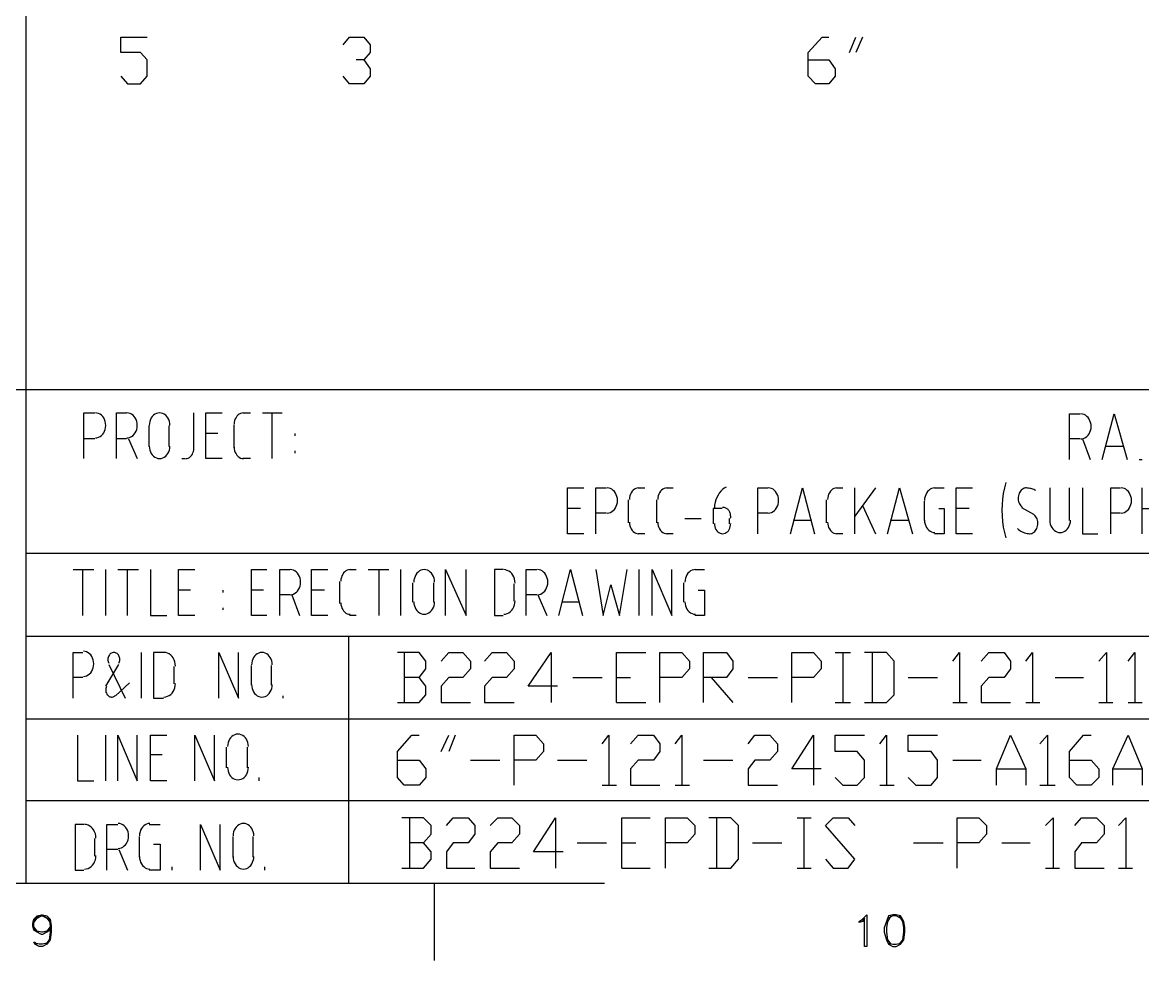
# Model space of a CAD drawing. Header units: millimetres. Extents: x 43 to 1147, y -811 to -31.
# Drawn here: x 819.9 to 943.4, y -811 to -707.6 of the extents above; entities that cross this region are included whole.
import ezdxf

# ---------------------------------------------------------------- set-up
doc = ezdxf.new("R2010")
doc.units = ezdxf.units.MM
doc.layers.add('EDITED_LINES', color=4, linetype='Continuous')

msp = doc.modelspace()

# ---------------------------------------------------------------- linework, layer by layer
at = {"layer": 'EDITED_LINES'}
for p, q in [((820.36, -802.48), (820.36, -39.28)), ((830.8, -710.92), (830.8, -709.24)), ((830.8, -709.24), (833.68, -709.24)), ((855.28, -710.08), (856, -709.24)), ((856, -709.24), (857.56, -709.24)), ((857.56, -709.24), (858.28, -710.08)), ((906.52, -710.92), (908.08, -709.24)), ((908.08, -709.24), (908.8, -709.24)), ((911.08, -710.92), (911.8, -709.24)), ((912.52, -709.24), (911.8, -710.92)), ((832.96, -710.92), (830.8, -710.92)), ((833.68, -711.76), (832.96, -710.92)), ((858.28, -710.92), (857.56, -711.76)), ((858.28, -710.08), (858.28, -710.92)), ((906.52, -713.56), (906.52, -710.92)), ((833.68, -713.56), (833.68, -711.76)), ((857.56, -711.76), (856.72, -711.76)), ((857.56, -711.76), (858.28, -712.72)), ((906.52, -711.76), (908.8, -711.76)), ((908.8, -711.76), (909.52, -712.72)), ((858.28, -712.72), (858.28, -713.56)), ((909.52, -712.72), (909.52, -713.56)), ((830.8, -713.56), (831.52, -714.4)), ((831.52, -714.4), (832.96, -714.4)), ((832.96, -714.4), (833.68, -713.56)), ((856, -714.4), (855.28, -713.56)), ((857.56, -714.4), (856, -714.4)), ((858.28, -713.56), (857.56, -714.4)), ((907.36, -714.4), (906.52, -713.56)), ((908.8, -714.4), (907.36, -714.4)), ((909.52, -713.56), (908.8, -714.4)), ((1137.28, -748.12), (52.24, -748.12)), ((826.72, -755.68), (826.72, -750.64)), ((826.72, -750.64), (827.92, -750.64)), ((828.16, -750.66), (827.98, -750.64)), ((828.34, -750.71), (828.16, -750.66)), ((828.5, -750.79), (828.34, -750.71)), ((828.65, -750.91), (828.5, -750.79)), ((828.79, -751.04), (828.65, -750.91)), ((828.9, -751.21), (828.79, -751.04)), ((828.99, -751.39), (828.9, -751.21)), ((829.06, -751.58), (828.99, -751.39)), ((829.11, -751.8), (829.06, -751.58)), ((829.12, -752.02), (829.11, -751.8)), ((830.32, -755.68), (830.32, -750.64)), ((830.32, -750.64), (831.4, -750.64)), ((831.64, -750.66), (831.46, -750.64)), ((831.82, -750.71), (831.64, -750.66)), ((831.98, -750.79), (831.82, -750.71)), ((832.13, -750.91), (831.98, -750.79)), ((832.27, -751.04), (832.13, -750.91)), ((832.38, -751.21), (832.27, -751.04)), ((832.47, -751.39), (832.38, -751.21)), ((832.54, -751.58), (832.47, -751.39)), ((832.59, -751.8), (832.54, -751.58)), ((832.6, -752.02), (832.59, -751.8)), ((833.93, -751.8), (833.92, -752.02)), ((833.98, -751.58), (833.93, -751.8)), ((834.05, -751.39), (833.98, -751.58)), ((834.14, -751.21), (834.05, -751.39)), ((834.25, -751.04), (834.14, -751.21)), ((834.39, -750.91), (834.25, -751.04)), ((834.54, -750.79), (834.39, -750.91)), ((834.7, -750.71), (834.54, -750.79)), ((834.88, -750.66), (834.7, -750.71)), ((835.06, -750.64), (834.88, -750.66)), ((835.24, -750.66), (835.06, -750.64)), ((835.42, -750.71), (835.24, -750.66)), ((835.58, -750.79), (835.42, -750.71)), ((835.73, -750.91), (835.58, -750.79)), ((835.87, -751.04), (835.73, -750.91)), ((835.98, -751.21), (835.87, -751.04)), ((836.07, -751.39), (835.98, -751.21)), ((836.14, -751.58), (836.07, -751.39)), ((836.19, -751.8), (836.14, -751.58)), ((836.2, -752.02), (836.19, -751.8)), ((838.84, -754.6), (838.84, -750.64)), ((840.16, -755.68), (840.16, -750.64)), ((840.16, -750.64), (841.96, -750.64)), ((843.29, -751.7), (843.28, -751.9)), ((843.33, -751.5), (843.29, -751.7)), ((843.39, -751.32), (843.33, -751.5)), ((843.48, -751.16), (843.39, -751.32)), ((843.58, -751.01), (843.48, -751.16)), ((843.7, -750.88), (843.58, -751.01)), ((843.83, -750.78), (843.7, -750.88)), ((843.98, -750.7), (843.83, -750.78)), ((844.13, -750.66), (843.98, -750.7)), ((844.3, -750.64), (844.13, -750.66)), ((844.24, -750.64), (845.08, -750.64)), ((846.4, -750.64), (848.56, -750.64)), ((847.48, -755.68), (847.48, -750.64)), ((935.32, -755.8), (935.32, -750.76)), ((935.32, -750.76), (936.52, -750.76)), ((936.76, -750.78), (936.58, -750.76)), ((936.94, -750.83), (936.76, -750.78)), ((937.1, -750.91), (936.94, -750.83)), ((937.25, -751.03), (937.1, -750.91)), ((937.39, -751.16), (937.25, -751.03)), ((937.5, -751.33), (937.39, -751.16)), ((937.59, -751.51), (937.5, -751.33)), ((937.66, -751.7), (937.59, -751.51)), ((937.71, -751.92), (937.66, -751.7)), ((938.92, -755.8), (940.24, -750.76)), ((940.24, -750.76), (941.68, -755.8)), ((828.65, -753.13), (828.79, -753)), ((828.79, -753), (828.9, -752.84)), ((828.9, -752.84), (828.99, -752.65)), ((828.99, -752.65), (829.06, -752.46)), ((829.06, -752.46), (829.11, -752.24)), ((829.11, -752.24), (829.12, -752.02)), ((832.13, -753.13), (832.27, -753)), ((832.27, -753), (832.38, -752.84)), ((832.38, -752.84), (832.47, -752.65)), ((832.47, -752.65), (832.54, -752.46)), ((832.54, -752.46), (832.59, -752.24)), ((832.59, -752.24), (832.6, -752.02)), ((833.92, -754.36), (833.92, -752.08)), ((836.08, -752.08), (836.08, -754.36)), ((841.48, -752.92), (840.16, -752.92)), ((843.28, -754.48), (843.28, -751.96)), ((850, -753.16), (850, -752.92)), ((937.39, -753.12), (937.5, -752.96)), ((937.5, -752.96), (937.59, -752.77)), ((937.59, -752.77), (937.66, -752.58)), ((937.66, -752.58), (937.71, -752.36)), ((937.72, -752.14), (937.71, -751.92)), ((937.71, -752.36), (937.72, -752.14)), ((827.92, -753.52), (826.72, -753.52)), ((827.98, -753.4), (828.16, -753.38)), ((828.16, -753.38), (828.34, -753.33)), ((828.34, -753.33), (828.5, -753.25)), ((828.5, -753.25), (828.65, -753.13)), ((831.4, -753.52), (830.32, -753.52)), ((831.46, -753.4), (831.64, -753.38)), ((831.64, -753.38), (831.82, -753.33)), ((831.64, -753.52), (832.6, -755.68)), ((831.82, -753.33), (831.98, -753.25)), ((831.98, -753.25), (832.13, -753.13)), ((936.52, -753.52), (935.32, -753.52)), ((936.58, -753.52), (936.76, -753.5)), ((936.76, -753.5), (936.94, -753.45)), ((936.76, -753.52), (937.6, -755.8)), ((936.94, -753.45), (937.1, -753.37)), ((937.1, -753.37), (937.25, -753.25)), ((937.25, -753.25), (937.39, -753.12)), ((833.92, -754.3), (833.93, -754.52)), ((833.93, -754.52), (833.98, -754.74)), ((833.98, -754.74), (834.05, -754.93)), ((834.05, -754.93), (834.14, -755.11)), ((834.14, -755.11), (834.25, -755.28)), ((834.25, -755.28), (834.39, -755.41)), ((834.39, -755.41), (834.54, -755.53)), ((835.58, -755.53), (835.73, -755.41)), ((835.73, -755.41), (835.87, -755.28)), ((835.87, -755.28), (835.98, -755.11)), ((835.98, -755.11), (836.07, -754.93)), ((836.07, -754.93), (836.14, -754.74)), ((836.14, -754.74), (836.19, -754.52)), ((836.19, -754.52), (836.2, -754.3)), ((838.35, -755.55), (838.47, -755.46)), ((838.47, -755.46), (838.58, -755.35)), ((838.58, -755.35), (838.67, -755.21)), ((838.67, -755.21), (838.74, -755.06)), ((838.74, -755.06), (838.79, -754.9)), ((838.79, -754.9), (838.83, -754.72)), ((838.83, -754.72), (838.84, -754.54)), ((843.28, -754.42), (843.29, -754.62)), ((843.29, -754.62), (843.33, -754.82)), ((843.33, -754.82), (843.39, -755)), ((843.39, -755), (843.48, -755.16)), ((843.48, -755.16), (843.58, -755.31)), ((843.58, -755.31), (843.7, -755.44)), ((843.7, -755.44), (843.83, -755.54)), ((850, -755.08), (850, -754.84)), ((941.2, -754.36), (939.28, -754.36)), ((834.54, -755.53), (834.7, -755.61)), ((834.7, -755.61), (834.88, -755.66)), ((834.88, -755.66), (835.06, -755.68)), ((835.06, -755.68), (835.24, -755.66)), ((835.24, -755.66), (835.42, -755.61)), ((835.42, -755.61), (835.58, -755.53)), ((837.52, -755.68), (837.88, -755.68)), ((837.94, -755.68), (838.09, -755.67)), ((838.09, -755.67), (838.22, -755.62)), ((838.22, -755.62), (838.35, -755.55)), ((841.96, -755.68), (840.16, -755.68)), ((843.83, -755.54), (843.98, -755.62)), ((843.98, -755.62), (844.13, -755.66)), ((844.13, -755.66), (844.3, -755.68)), ((845.08, -755.68), (844.24, -755.68)), ((943, -755.8), (943.36, -755.8)), ((880, -763.96), (880, -758.92)), ((880, -758.92), (881.8, -758.92)), ((883.12, -763.96), (883.12, -758.92)), ((883.12, -758.92), (884.32, -758.92)), ((884.56, -758.94), (884.38, -758.92)), ((884.74, -758.99), (884.56, -758.94)), ((884.9, -759.07), (884.74, -758.99)), ((885.05, -759.19), (884.9, -759.07)), ((885.19, -759.32), (885.05, -759.19)), ((887.26, -759.16), (887.14, -759.29)), ((887.39, -759.06), (887.26, -759.16)), ((887.54, -758.98), (887.39, -759.06)), ((887.69, -758.94), (887.54, -758.98)), ((887.86, -758.92), (887.69, -758.94)), ((887.8, -758.92), (888.52, -758.92)), ((890.38, -759.16), (890.26, -759.29)), ((890.51, -759.06), (890.38, -759.16)), ((890.66, -758.98), (890.51, -759.06)), ((890.81, -758.94), (890.66, -758.98)), ((890.98, -758.92), (890.81, -758.94)), ((890.92, -758.92), (891.64, -758.92)), ((897.09, -759.1), (896.91, -759.28)), ((897.29, -758.95), (897.09, -759.1)), ((897.51, -758.83), (897.29, -758.95)), ((901, -763.96), (901, -758.92)), ((901, -758.92), (902.08, -758.92)), ((902.32, -758.94), (902.14, -758.92)), ((902.5, -758.99), (902.32, -758.94)), ((902.66, -759.07), (902.5, -758.99)), ((902.81, -759.19), (902.66, -759.07)), ((902.95, -759.32), (902.81, -759.19)), ((904.6, -763.96), (905.92, -758.92)), ((905.92, -758.92), (907.24, -763.96)), ((909.1, -759.16), (908.98, -759.29)), ((909.23, -759.06), (909.1, -759.16)), ((909.38, -758.98), (909.23, -759.06)), ((909.53, -758.94), (909.38, -758.98)), ((909.7, -758.92), (909.53, -758.94)), ((909.64, -758.92), (910.36, -758.92)), ((911.68, -763.96), (911.68, -758.92)), ((913.96, -758.92), (911.68, -762.04)), ((915.28, -763.96), (916.6, -758.92)), ((916.6, -758.92), (918.04, -763.96)), ((919.83, -759.19), (919.69, -759.32)), ((919.98, -759.07), (919.83, -759.19)), ((920.14, -758.99), (919.98, -759.07)), ((920.32, -758.94), (920.14, -758.99)), ((920.5, -758.92), (920.32, -758.94)), ((920.44, -758.92), (921.52, -758.92)), ((922.84, -763.96), (922.84, -758.92)), ((922.84, -758.92), (924.64, -758.92)), ((928.17, -758.92), (928.04, -759.53)), ((928.33, -758.33), (928.17, -758.92)), ((930.02, -759.17), (929.93, -759.27)), ((930.12, -759.08), (930.02, -759.17)), ((930.22, -759.01), (930.12, -759.08)), ((930.34, -758.96), (930.22, -759.01)), ((930.45, -758.93), (930.34, -758.96)), ((930.58, -758.92), (930.45, -758.93)), ((930.6, -758.92), (930.49, -758.92)), ((930.72, -758.93), (930.6, -758.92)), ((930.83, -758.95), (930.72, -758.93)), ((930.95, -758.97), (930.83, -758.95)), ((931.06, -758.99), (930.95, -758.97)), ((931.17, -759.02), (931.06, -758.99)), ((931.28, -759.06), (931.17, -759.02)), ((931.39, -759.1), (931.28, -759.06)), ((931.5, -759.15), (931.39, -759.1)), ((931.61, -759.2), (931.5, -759.15)), ((933.16, -758.92), (933.16, -762.52)), ((935.32, -762.52), (935.32, -758.92)), ((936.76, -758.92), (936.76, -763.96)), ((939.88, -763.96), (939.88, -758.92)), ((939.88, -758.92), (940.96, -758.92)), ((941.2, -758.94), (941.02, -758.92)), ((941.38, -758.99), (941.2, -758.94)), ((941.54, -759.07), (941.38, -758.99)), ((941.69, -759.19), (941.54, -759.07)), ((941.83, -759.32), (941.69, -759.19)), ((943.36, -763.96), (943.36, -758.92)), ((885.3, -759.48), (885.19, -759.32)), ((885.39, -759.67), (885.3, -759.48)), ((885.46, -759.86), (885.39, -759.67)), ((885.51, -760.08), (885.46, -759.86)), ((885.52, -760.3), (885.51, -760.08)), ((885.51, -760.52), (885.52, -760.3)), ((886.72, -762.76), (886.72, -760.24)), ((886.85, -759.98), (886.84, -760.18)), ((886.89, -759.78), (886.85, -759.98)), ((886.95, -759.6), (886.89, -759.78)), ((887.04, -759.44), (886.95, -759.6)), ((887.14, -759.29), (887.04, -759.44)), ((889.84, -762.76), (889.84, -760.24)), ((889.97, -759.98), (889.96, -760.18)), ((890.01, -759.78), (889.97, -759.98)), ((890.07, -759.6), (890.01, -759.78)), ((890.16, -759.44), (890.07, -759.6)), ((890.26, -759.29), (890.16, -759.44)), ((896.37, -760.22), (896.29, -760.5)), ((896.47, -759.96), (896.37, -760.22)), ((896.6, -759.71), (896.47, -759.96)), ((896.74, -759.49), (896.6, -759.71)), ((896.91, -759.28), (896.74, -759.49)), ((903.06, -759.48), (902.95, -759.32)), ((903.15, -759.67), (903.06, -759.48)), ((903.22, -759.86), (903.15, -759.67)), ((903.27, -760.08), (903.22, -759.86)), ((903.28, -760.3), (903.27, -760.08)), ((903.27, -760.52), (903.28, -760.3)), ((908.56, -762.76), (908.56, -760.24)), ((908.69, -759.98), (908.68, -760.18)), ((908.73, -759.78), (908.69, -759.98)), ((908.79, -759.6), (908.73, -759.78)), ((908.88, -759.44), (908.79, -759.6)), ((908.98, -759.29), (908.88, -759.44)), ((919.37, -760.08), (919.36, -760.3)), ((919.36, -762.52), (919.36, -760.36)), ((919.42, -759.86), (919.37, -760.08)), ((919.49, -759.67), (919.42, -759.86)), ((919.58, -759.48), (919.49, -759.67)), ((919.69, -759.32), (919.58, -759.48)), ((927.95, -760.14), (927.9, -760.76)), ((928.04, -759.53), (927.95, -760.14)), ((929.7, -759.8), (929.68, -759.95)), ((929.68, -759.95), (929.68, -760.1)), ((929.68, -760.1), (929.69, -760.25)), ((929.69, -760.25), (929.72, -760.4)), ((929.74, -759.65), (929.7, -759.8)), ((929.72, -760.4), (929.76, -760.54)), ((929.79, -759.51), (929.74, -759.65)), ((929.86, -759.38), (929.79, -759.51)), ((929.93, -759.27), (929.86, -759.38)), ((941.94, -759.48), (941.83, -759.32)), ((942.03, -759.67), (941.94, -759.48)), ((942.1, -759.86), (942.03, -759.67)), ((942.15, -760.08), (942.1, -759.86)), ((942.16, -760.3), (942.15, -760.08)), ((942.15, -760.52), (942.16, -760.3)), ((881.44, -761.2), (880, -761.2)), ((884.32, -761.68), (883.12, -761.68)), ((884.38, -761.68), (884.56, -761.66)), ((884.56, -761.66), (884.74, -761.61)), ((884.74, -761.61), (884.9, -761.53)), ((884.9, -761.53), (885.05, -761.41)), ((885.05, -761.41), (885.19, -761.28)), ((885.19, -761.28), (885.3, -761.11)), ((885.3, -761.11), (885.39, -760.93)), ((885.39, -760.93), (885.46, -760.74)), ((885.46, -760.74), (885.51, -760.52)), ((896.08, -761.2), (896.08, -762.88)), ((897.04, -761.2), (896.08, -761.2)), ((896.23, -760.8), (896.2, -761.1)), ((896.29, -760.5), (896.23, -760.8)), ((897.19, -761.08), (897.11, -761.09)), ((897.26, -761.08), (897.19, -761.08)), ((897.33, -761.09), (897.26, -761.08)), ((897.4, -761.11), (897.33, -761.09)), ((897.47, -761.13), (897.4, -761.11)), ((897.54, -761.17), (897.47, -761.13)), ((897.6, -761.21), (897.54, -761.17)), ((897.66, -761.26), (897.6, -761.21)), ((897.72, -761.31), (897.66, -761.26)), ((897.77, -761.38), (897.72, -761.31)), ((897.82, -761.45), (897.77, -761.38)), ((897.86, -761.52), (897.82, -761.45)), ((897.9, -761.6), (897.86, -761.52)), ((897.93, -761.69), (897.9, -761.6)), ((902.08, -761.68), (901, -761.68)), ((902.14, -761.68), (902.32, -761.66)), ((902.32, -761.66), (902.5, -761.61)), ((902.5, -761.61), (902.66, -761.53)), ((902.66, -761.53), (902.81, -761.41)), ((902.81, -761.41), (902.95, -761.28)), ((902.95, -761.28), (903.06, -761.11)), ((903.06, -761.11), (903.15, -760.93)), ((903.15, -760.93), (903.22, -760.74)), ((903.22, -760.74), (903.27, -760.52)), ((912.52, -760.84), (913.96, -763.96)), ((920.92, -761.2), (921.52, -761.2)), ((921.52, -761.2), (921.52, -763.96)), ((924.28, -761.2), (922.84, -761.2)), ((927.9, -760.76), (927.88, -761.38)), ((927.88, -761.38), (927.9, -762)), ((929.76, -760.54), (929.82, -760.67)), ((929.82, -760.67), (929.89, -760.79)), ((929.89, -760.79), (929.97, -760.9)), ((929.97, -760.9), (930.07, -761)), ((930.04, -761.08), (931.36, -761.8)), ((930.07, -761), (930.17, -761.08)), ((940.96, -761.68), (939.88, -761.68)), ((941.02, -761.68), (941.2, -761.66)), ((941.2, -761.66), (941.38, -761.61)), ((941.38, -761.61), (941.54, -761.53)), ((941.54, -761.53), (941.69, -761.41)), ((941.69, -761.41), (941.83, -761.28)), ((941.83, -761.28), (941.94, -761.11)), ((941.94, -761.11), (942.03, -760.93)), ((942.03, -760.93), (942.1, -760.74)), ((942.1, -760.74), (942.15, -760.52)), ((943.36, -761.2), (945.64, -761.2)), ((886.84, -762.7), (886.85, -762.9)), ((886.85, -762.9), (886.89, -763.1)), ((889.96, -762.7), (889.97, -762.9)), ((889.97, -762.9), (890.01, -763.1)), ((892.96, -762.28), (894.76, -762.28)), ((896.2, -762.82), (896.21, -763)), ((897.88, -762.88), (897.88, -762.28)), ((897.96, -761.77), (897.93, -761.69)), ((897.98, -761.86), (897.96, -761.77)), ((897.99, -761.96), (897.98, -761.86)), ((898, -762.05), (897.99, -761.96)), ((897.99, -762.24), (898, -762.14)), ((897.99, -763), (898, -762.82)), ((898, -762.14), (898, -762.05)), ((906.88, -762.52), (904.96, -762.52)), ((908.68, -762.7), (908.69, -762.9)), ((908.69, -762.9), (908.73, -763.1)), ((917.56, -762.52), (915.64, -762.52)), ((919.36, -762.46), (919.37, -762.68)), ((919.37, -762.68), (919.42, -762.9)), ((919.42, -762.9), (919.49, -763.09)), ((927.9, -762), (927.95, -762.62)), ((927.95, -762.62), (928.04, -763.23)), ((931.45, -761.88), (931.35, -761.8)), ((931.55, -761.98), (931.45, -761.88)), ((931.63, -762.09), (931.55, -761.98)), ((931.7, -762.21), (931.63, -762.09)), ((931.76, -762.34), (931.7, -762.21)), ((931.8, -762.48), (931.76, -762.34)), ((931.83, -762.63), (931.8, -762.48)), ((931.84, -762.78), (931.83, -762.63)), ((931.84, -762.93), (931.84, -762.78)), ((933.16, -762.46), (933.17, -762.68)), ((933.17, -762.68), (933.22, -762.9)), ((933.22, -762.9), (933.29, -763.09)), ((935.31, -763.09), (935.38, -762.9)), ((935.38, -762.9), (935.43, -762.68)), ((935.43, -762.68), (935.44, -762.46)), ((881.8, -763.96), (880, -763.96)), ((886.89, -763.1), (886.95, -763.28)), ((886.95, -763.28), (887.04, -763.44)), ((887.04, -763.44), (887.14, -763.59)), ((887.14, -763.59), (887.26, -763.72)), ((887.26, -763.72), (887.39, -763.82)), ((887.39, -763.82), (887.54, -763.9)), ((887.54, -763.9), (887.69, -763.94)), ((887.69, -763.94), (887.86, -763.96)), ((888.52, -763.96), (887.8, -763.96)), ((890.01, -763.1), (890.07, -763.28)), ((890.07, -763.28), (890.16, -763.44)), ((890.16, -763.44), (890.26, -763.59)), ((890.26, -763.59), (890.38, -763.72)), ((890.38, -763.72), (890.51, -763.82)), ((890.51, -763.82), (890.66, -763.9)), ((890.66, -763.9), (890.81, -763.94)), ((890.81, -763.94), (890.98, -763.96)), ((891.64, -763.96), (890.92, -763.96)), ((896.21, -763), (896.25, -763.18)), ((896.25, -763.18), (896.3, -763.34)), ((896.3, -763.34), (896.37, -763.49)), ((896.37, -763.49), (896.46, -763.63)), ((896.46, -763.63), (896.57, -763.74)), ((896.57, -763.74), (896.69, -763.83)), ((896.69, -763.83), (896.82, -763.9)), ((896.82, -763.9), (896.95, -763.95)), ((896.95, -763.95), (897.1, -763.96)), ((897.1, -763.96), (897.25, -763.95)), ((897.25, -763.95), (897.38, -763.9)), ((897.38, -763.9), (897.51, -763.83)), ((897.51, -763.83), (897.63, -763.74)), ((897.63, -763.74), (897.74, -763.63)), ((897.74, -763.63), (897.83, -763.49)), ((897.83, -763.49), (897.9, -763.34)), ((897.9, -763.34), (897.95, -763.18)), ((897.95, -763.18), (897.99, -763)), ((908.73, -763.1), (908.79, -763.28)), ((908.79, -763.28), (908.88, -763.44)), ((908.88, -763.44), (908.98, -763.59)), ((908.98, -763.59), (909.1, -763.72)), ((909.1, -763.72), (909.23, -763.82)), ((909.23, -763.82), (909.38, -763.9)), ((909.38, -763.9), (909.53, -763.94)), ((909.53, -763.94), (909.7, -763.96)), ((910.36, -763.96), (909.64, -763.96)), ((919.49, -763.09), (919.58, -763.28)), ((919.58, -763.28), (919.69, -763.44)), ((919.69, -763.44), (919.83, -763.57)), ((919.83, -763.57), (919.98, -763.69)), ((919.98, -763.69), (920.14, -763.77)), ((920.14, -763.77), (920.32, -763.82)), ((920.32, -763.82), (920.5, -763.84)), ((921.52, -763.96), (920.44, -763.96)), ((924.64, -763.96), (922.84, -763.96)), ((928.04, -763.23), (928.17, -763.84)), ((928.17, -763.84), (928.33, -764.43)), ((929.6, -763.4), (929.72, -763.5)), ((929.72, -763.5), (929.85, -763.59)), ((929.85, -763.59), (929.97, -763.67)), ((929.97, -763.67), (930.11, -763.74)), ((930.11, -763.74), (930.24, -763.8)), ((930.24, -763.8), (930.38, -763.85)), ((930.38, -763.85), (930.52, -763.89)), ((930.52, -763.89), (930.67, -763.92)), ((930.67, -763.92), (930.81, -763.95)), ((930.81, -763.95), (930.96, -763.96)), ((930.94, -763.96), (931.07, -763.95)), ((931.07, -763.95), (931.18, -763.92)), ((931.18, -763.92), (931.3, -763.87)), ((931.3, -763.87), (931.4, -763.8)), ((931.4, -763.8), (931.5, -763.71)), ((931.5, -763.71), (931.59, -763.61)), ((931.59, -763.61), (931.66, -763.5)), ((931.66, -763.5), (931.73, -763.37)), ((931.73, -763.37), (931.78, -763.23)), ((931.78, -763.23), (931.82, -763.08)), ((931.82, -763.08), (931.84, -762.93)), ((933.29, -763.09), (933.38, -763.28)), ((933.38, -763.28), (933.49, -763.44)), ((933.49, -763.44), (933.63, -763.57)), ((933.63, -763.57), (933.78, -763.69)), ((933.78, -763.69), (933.94, -763.77)), ((933.94, -763.77), (934.12, -763.82)), ((934.12, -763.82), (934.3, -763.84)), ((934.3, -763.84), (934.48, -763.82)), ((934.48, -763.82), (934.66, -763.77)), ((934.66, -763.77), (934.82, -763.69)), ((934.82, -763.69), (934.97, -763.57)), ((934.97, -763.57), (935.11, -763.44)), ((935.11, -763.44), (935.22, -763.28)), ((935.22, -763.28), (935.31, -763.09)), ((936.76, -763.96), (938.44, -763.96)), ((820.36, -766.12), (1137.28, -766.12)), ((825.52, -767.92), (827.8, -767.92)), ((826.6, -772.96), (826.6, -767.92)), ((829.12, -772.96), (829.12, -767.92)), ((830.44, -767.92), (832.72, -767.92)), ((831.52, -772.96), (831.52, -767.92)), ((834.04, -767.92), (834.04, -772.96)), ((837.16, -772.96), (837.16, -767.92)), ((837.16, -767.92), (838.96, -767.92)), ((845.2, -772.96), (845.2, -767.92)), ((845.2, -767.92), (846.88, -767.92)), ((848.32, -772.96), (848.32, -767.92)), ((848.32, -767.92), (849.4, -767.92)), ((849.64, -767.94), (849.46, -767.92)), ((849.82, -767.99), (849.64, -767.94)), ((849.98, -768.07), (849.82, -767.99)), ((850.13, -768.19), (849.98, -768.07)), ((850.27, -768.32), (850.13, -768.19)), ((850.38, -768.48), (850.27, -768.32)), ((850.47, -768.67), (850.38, -768.48)), ((850.54, -768.86), (850.47, -768.67)), ((850.59, -769.08), (850.54, -768.86)), ((850.6, -769.3), (850.59, -769.08)), ((851.8, -772.96), (851.8, -767.92)), ((851.8, -767.92), (853.6, -767.92)), ((855.05, -768.98), (855.04, -769.18)), ((855.09, -768.78), (855.05, -768.98)), ((855.15, -768.6), (855.09, -768.78)), ((855.24, -768.44), (855.15, -768.6)), ((855.34, -768.29), (855.24, -768.44)), ((855.46, -768.16), (855.34, -768.29)), ((855.59, -768.06), (855.46, -768.16)), ((855.74, -767.98), (855.59, -768.06)), ((855.89, -767.94), (855.74, -767.98)), ((856.06, -767.92), (855.89, -767.94)), ((856, -767.92), (856.72, -767.92)), ((858.04, -767.92), (860.32, -767.92)), ((859.24, -772.96), (859.24, -767.92)), ((861.64, -772.96), (861.64, -767.92)), ((863.09, -769.08), (863.08, -769.3)), ((863.14, -768.86), (863.09, -769.08)), ((863.21, -768.67), (863.14, -768.86)), ((863.3, -768.48), (863.21, -768.67)), ((863.41, -768.32), (863.3, -768.48)), ((863.55, -768.19), (863.41, -768.32)), ((863.7, -768.07), (863.55, -768.19)), ((863.86, -767.99), (863.7, -768.07)), ((864.04, -767.94), (863.86, -767.99)), ((864.22, -767.92), (864.04, -767.94)), ((864.4, -767.94), (864.22, -767.92)), ((864.58, -767.99), (864.4, -767.94)), ((864.74, -768.07), (864.58, -767.99)), ((864.89, -768.19), (864.74, -768.07)), ((865.03, -768.32), (864.89, -768.19)), ((865.14, -768.48), (865.03, -768.32)), ((865.23, -768.67), (865.14, -768.48)), ((865.3, -768.86), (865.23, -768.67)), ((865.35, -769.08), (865.3, -768.86)), ((865.36, -769.3), (865.35, -769.08)), ((866.56, -772.96), (866.56, -767.92)), ((866.56, -767.92), (868.84, -772.96)), ((868.84, -772.96), (868.84, -767.92)), ((872.92, -767.92), (871.96, -767.92)), ((871.96, -767.92), (871.96, -772.96)), ((873.18, -767.94), (872.98, -767.92)), ((873.38, -768), (873.18, -767.94)), ((873.56, -768.09), (873.38, -768)), ((873.72, -768.21), (873.56, -768.09)), ((873.87, -768.36), (873.72, -768.21)), ((874, -768.53), (873.87, -768.36)), ((874.1, -768.73), (874, -768.53)), ((874.18, -768.95), (874.1, -768.73)), ((874.22, -769.18), (874.18, -768.95)), ((875.44, -772.96), (875.44, -767.92)), ((875.44, -767.92), (876.64, -767.92)), ((876.88, -767.94), (876.7, -767.92)), ((877.06, -767.99), (876.88, -767.94)), ((877.22, -768.07), (877.06, -767.99)), ((877.37, -768.19), (877.22, -768.07)), ((877.51, -768.32), (877.37, -768.19)), ((877.62, -768.48), (877.51, -768.32)), ((877.71, -768.67), (877.62, -768.48)), ((877.78, -768.86), (877.71, -768.67)), ((877.83, -769.08), (877.78, -768.86)), ((877.84, -769.3), (877.83, -769.08)), ((879.04, -772.96), (880.36, -767.92)), ((880.36, -767.92), (881.68, -772.96)), ((883.12, -767.92), (883.96, -772.96)), ((885.76, -772.96), (886.6, -767.92)), ((887.92, -772.96), (887.92, -767.92)), ((889.36, -772.96), (889.36, -767.92)), ((889.36, -767.92), (891.52, -772.96)), ((891.52, -772.96), (891.52, -767.92)), ((892.97, -769.08), (892.96, -769.3)), ((893.02, -768.86), (892.97, -769.08)), ((893.09, -768.67), (893.02, -768.86)), ((893.18, -768.48), (893.09, -768.67)), ((893.29, -768.32), (893.18, -768.48)), ((893.43, -768.19), (893.29, -768.32)), ((893.58, -768.07), (893.43, -768.19)), ((893.74, -767.99), (893.58, -768.07)), ((893.92, -767.94), (893.74, -767.99)), ((894.1, -767.92), (893.92, -767.94)), ((894.04, -767.92), (895.12, -767.92)), ((838.48, -770.2), (837.16, -770.2)), ((842.08, -770.44), (842.08, -770.2)), ((846.52, -770.2), (845.2, -770.2)), ((850.13, -770.41), (850.27, -770.28)), ((850.27, -770.28), (850.38, -770.11)), ((850.38, -770.11), (850.47, -769.93)), ((850.47, -769.93), (850.54, -769.74)), ((850.54, -769.74), (850.59, -769.52)), ((850.59, -769.52), (850.6, -769.3)), ((853.24, -770.2), (851.8, -770.2)), ((854.92, -771.64), (854.92, -769.24)), ((862.96, -771.52), (862.96, -769.36)), ((865.24, -769.36), (865.24, -771.52)), ((874.12, -771.4), (874.12, -769.48)), ((874.24, -769.42), (874.22, -769.18)), ((877.37, -770.41), (877.51, -770.28)), ((877.51, -770.28), (877.62, -770.11)), ((877.62, -770.11), (877.71, -769.93)), ((877.71, -769.93), (877.78, -769.74)), ((877.78, -769.74), (877.83, -769.52)), ((877.83, -769.52), (877.84, -769.3)), ((883.96, -772.96), (884.8, -769.6)), ((884.8, -769.6), (885.76, -772.96)), ((892.84, -771.52), (892.84, -769.36)), ((894.4, -770.2), (895.12, -770.2)), ((895.12, -770.2), (895.12, -772.96)), ((849.4, -770.68), (848.32, -770.68)), ((849.46, -770.68), (849.64, -770.66)), ((849.64, -770.66), (849.82, -770.61)), ((849.64, -770.68), (850.48, -772.96)), ((849.82, -770.61), (849.98, -770.53)), ((849.98, -770.53), (850.13, -770.41)), ((863.08, -771.46), (863.09, -771.68)), ((865.35, -771.68), (865.36, -771.46)), ((874.22, -771.58), (874.24, -771.34)), ((876.64, -770.68), (875.44, -770.68)), ((876.7, -770.68), (876.88, -770.66)), ((876.76, -770.68), (877.72, -772.96)), ((876.88, -770.66), (877.06, -770.61)), ((877.06, -770.61), (877.22, -770.53)), ((877.22, -770.53), (877.37, -770.41)), ((881.32, -771.52), (879.4, -771.52)), ((892.96, -771.46), (892.97, -771.68)), ((842.08, -772.36), (842.08, -772.12)), ((855.04, -771.58), (855.05, -771.78)), ((855.05, -771.78), (855.09, -771.98)), ((855.09, -771.98), (855.15, -772.16)), ((855.15, -772.16), (855.24, -772.32)), ((855.24, -772.32), (855.34, -772.47)), ((855.34, -772.47), (855.46, -772.6)), ((855.46, -772.6), (855.59, -772.7)), ((855.59, -772.7), (855.74, -772.78)), ((855.74, -772.78), (855.89, -772.82)), ((863.09, -771.68), (863.14, -771.9)), ((863.14, -771.9), (863.21, -772.09)), ((863.21, -772.09), (863.3, -772.28)), ((863.3, -772.28), (863.41, -772.44)), ((863.41, -772.44), (863.55, -772.57)), ((863.55, -772.57), (863.7, -772.69)), ((863.7, -772.69), (863.86, -772.77)), ((863.86, -772.77), (864.04, -772.82)), ((864.4, -772.82), (864.58, -772.77)), ((864.58, -772.77), (864.74, -772.69)), ((864.74, -772.69), (864.89, -772.57)), ((864.89, -772.57), (865.03, -772.44)), ((865.03, -772.44), (865.14, -772.28)), ((865.14, -772.28), (865.23, -772.09)), ((865.23, -772.09), (865.3, -771.9)), ((865.3, -771.9), (865.35, -771.68)), ((873.18, -772.82), (873.38, -772.76)), ((873.38, -772.76), (873.56, -772.67)), ((873.56, -772.67), (873.72, -772.55)), ((873.72, -772.55), (873.87, -772.4)), ((873.87, -772.4), (874, -772.23)), ((874, -772.23), (874.1, -772.03)), ((874.1, -772.03), (874.18, -771.81)), ((874.18, -771.81), (874.22, -771.58)), ((892.97, -771.68), (893.02, -771.9)), ((893.02, -771.9), (893.09, -772.09)), ((893.09, -772.09), (893.18, -772.28)), ((893.18, -772.28), (893.29, -772.44)), ((893.29, -772.44), (893.43, -772.57)), ((893.43, -772.57), (893.58, -772.69)), ((893.58, -772.69), (893.74, -772.77)), ((893.74, -772.77), (893.92, -772.82)), ((834.04, -772.96), (835.84, -772.96)), ((838.96, -772.96), (837.16, -772.96)), ((846.88, -772.96), (845.2, -772.96)), ((853.6, -772.96), (851.8, -772.96)), ((855.89, -772.82), (856.06, -772.84)), ((856.72, -772.96), (856, -772.96)), ((864.04, -772.82), (864.22, -772.84)), ((864.22, -772.84), (864.4, -772.82)), ((871.96, -772.96), (872.92, -772.96)), ((872.98, -772.84), (873.18, -772.82)), ((893.92, -772.82), (894.1, -772.84)), ((895.12, -772.96), (894.04, -772.96)), ((820.36, -775.24), (1137.28, -775.24)), ((855.88, -775.24), (855.88, -802.48)), ((825.52, -782.08), (825.52, -777.04)), ((825.52, -777.04), (826.6, -777.04)), ((826.84, -776.94), (826.66, -776.92)), ((827.02, -776.99), (826.84, -776.94)), ((827.18, -777.07), (827.02, -776.99)), ((827.33, -777.19), (827.18, -777.07)), ((827.47, -777.32), (827.33, -777.19)), ((827.58, -777.48), (827.47, -777.32)), ((827.67, -777.67), (827.58, -777.48)), ((827.74, -777.86), (827.67, -777.67)), ((829.37, -777.71), (829.36, -777.82)), ((829.39, -777.6), (829.37, -777.71)), ((829.42, -777.5), (829.39, -777.6)), ((829.46, -777.4), (829.42, -777.5)), ((829.52, -777.31), (829.46, -777.4)), ((829.59, -777.23), (829.52, -777.31)), ((829.66, -777.16), (829.59, -777.23)), ((829.75, -777.11), (829.66, -777.16)), ((829.84, -777.07), (829.75, -777.11)), ((829.93, -777.05), (829.84, -777.07)), ((830.02, -777.04), (829.93, -777.05)), ((830.11, -777.05), (830.02, -777.04)), ((830.2, -777.07), (830.11, -777.05)), ((830.29, -777.11), (830.2, -777.07)), ((830.38, -777.16), (830.29, -777.11)), ((830.45, -777.23), (830.38, -777.16)), ((830.52, -777.31), (830.45, -777.23)), ((830.58, -777.4), (830.52, -777.31)), ((830.62, -777.5), (830.58, -777.4)), ((830.65, -777.6), (830.62, -777.5)), ((830.67, -777.71), (830.65, -777.6)), ((830.68, -777.82), (830.67, -777.71)), ((833.08, -782.08), (833.08, -777.04)), ((835.48, -777.04), (834.4, -777.04)), ((834.4, -777.04), (834.4, -782.08)), ((835.74, -777.06), (835.54, -777.04)), ((835.94, -777.12), (835.74, -777.06)), ((836.12, -777.21), (835.94, -777.12)), ((836.28, -777.33), (836.12, -777.21)), ((836.43, -777.48), (836.28, -777.33)), ((836.56, -777.65), (836.43, -777.48)), ((836.66, -777.85), (836.56, -777.65)), ((841.6, -782.08), (841.6, -777.04)), ((841.6, -777.04), (843.76, -782.08)), ((843.76, -782.08), (843.76, -777.04)), ((845.42, -777.6), (845.33, -777.79)), ((845.53, -777.44), (845.42, -777.6)), ((845.67, -777.31), (845.53, -777.44)), ((845.82, -777.19), (845.67, -777.31)), ((845.98, -777.11), (845.82, -777.19)), ((846.15, -777.06), (845.98, -777.11)), ((846.34, -777.04), (846.15, -777.06)), ((846.52, -777.06), (846.34, -777.04)), ((846.7, -777.11), (846.52, -777.06)), ((846.86, -777.19), (846.7, -777.11)), ((847.01, -777.31), (846.86, -777.19)), ((847.15, -777.44), (847.01, -777.31)), ((847.26, -777.6), (847.15, -777.44)), ((847.35, -777.79), (847.26, -777.6)), ((863.68, -777.04), (861.28, -777.04)), ((862, -777.04), (862, -782.56)), ((864.4, -778), (863.68, -777.04)), ((866.08, -778), (866.92, -777.04)), ((866.92, -777.04), (868.48, -777.04)), ((868.48, -777.04), (869.32, -778)), ((870.88, -778), (871.72, -777.04)), ((871.72, -777.04), (873.28, -777.04)), ((873.28, -777.04), (874.12, -778)), ((875.68, -780.76), (878.2, -777.04)), ((878.2, -777.04), (878.2, -782.56)), ((885.4, -782.56), (885.4, -777.04)), ((885.4, -777.04), (888.64, -777.04)), ((890.2, -782.56), (890.2, -777.04)), ((890.2, -777.04), (892.6, -777.04)), ((892.6, -777.04), (893.44, -778)), ((895, -782.56), (895, -777.04)), ((895, -777.04), (897.52, -777.04)), ((897.52, -777.04), (898.24, -778)), ((904.72, -782.56), (904.72, -777.04)), ((904.72, -777.04), (907.12, -777.04)), ((907.12, -777.04), (907.96, -778)), ((909.52, -777.04), (911.2, -777.04)), ((910.36, -777.04), (910.36, -782.56)), ((915.16, -777.04), (912.76, -777.04)), ((913.6, -777.04), (913.6, -782.56)), ((916, -778), (915.16, -777.04)), ((922.48, -778), (923.2, -777.04)), ((923.2, -777.04), (923.2, -782.56)), ((925.6, -778), (926.44, -777.04)), ((926.44, -777.04), (928.12, -777.04)), ((928.12, -777.04), (928.84, -778)), ((930.52, -778), (931.24, -777.04)), ((931.24, -777.04), (931.24, -782.56)), ((938.56, -778), (939.4, -777.04)), ((939.4, -777.04), (939.4, -782.56)), ((941.8, -778), (942.52, -777.04)), ((942.52, -777.04), (942.52, -782.56)), ((827.58, -779.11), (827.67, -778.93)), ((827.67, -778.93), (827.74, -778.74)), ((827.79, -778.08), (827.74, -777.86)), ((827.74, -778.74), (827.79, -778.52)), ((827.8, -778.3), (827.79, -778.08)), ((827.79, -778.52), (827.8, -778.3)), ((829.12, -780.76), (830.56, -778.36)), ((829.36, -777.82), (829.37, -777.93)), ((829.37, -777.93), (829.39, -778.04)), ((829.39, -778.04), (829.42, -778.14)), ((829.42, -778.14), (829.47, -778.24)), ((829.48, -778.36), (831.28, -782.08)), ((830.57, -778.24), (830.62, -778.14)), ((830.62, -778.14), (830.65, -778.04)), ((830.65, -778.04), (830.67, -777.93)), ((830.67, -777.93), (830.68, -777.82)), ((836.74, -778.07), (836.66, -777.85)), ((836.68, -780.52), (836.68, -778.6)), ((836.78, -778.3), (836.74, -778.07)), ((836.8, -778.54), (836.78, -778.3)), ((845.21, -778.2), (845.2, -778.42)), ((845.2, -780.64), (845.2, -778.48)), ((845.26, -777.98), (845.21, -778.2)), ((845.33, -777.79), (845.26, -777.98)), ((847.42, -777.98), (847.35, -777.79)), ((847.36, -778.48), (847.36, -780.64)), ((847.47, -778.2), (847.42, -777.98)), ((847.48, -778.42), (847.47, -778.2)), ((863.68, -779.8), (864.4, -778.84)), ((864.4, -778.84), (864.4, -778)), ((869.32, -778.84), (868.48, -779.8)), ((869.32, -778), (869.32, -778.84)), ((874.12, -778.84), (873.28, -779.8)), ((874.12, -778), (874.12, -778.84)), ((893.44, -778.84), (892.6, -779.8)), ((893.44, -778), (893.44, -778.84)), ((898.24, -778.84), (897.52, -779.8)), ((898.24, -778), (898.24, -778.84)), ((907.96, -778.84), (907.12, -779.8)), ((907.96, -778), (907.96, -778.84)), ((916, -781.72), (916, -778)), ((928.84, -778.84), (928.12, -779.8)), ((928.84, -778), (928.84, -778.84)), ((826.6, -779.8), (825.52, -779.8)), ((826.66, -779.68), (826.84, -779.66)), ((826.84, -779.66), (827.02, -779.61)), ((827.02, -779.61), (827.18, -779.53)), ((827.18, -779.53), (827.33, -779.41)), ((827.33, -779.41), (827.47, -779.28)), ((827.47, -779.28), (827.58, -779.11)), ((863.68, -779.8), (862, -779.8)), ((864.4, -780.76), (863.68, -779.8)), ((866.92, -779.8), (866.08, -780.76)), ((868.48, -779.8), (866.92, -779.8)), ((871.72, -779.8), (870.88, -780.76)), ((873.28, -779.8), (871.72, -779.8)), ((880.6, -779.8), (883.84, -779.8)), ((885.4, -779.8), (886.96, -779.8)), ((892.6, -779.8), (890.2, -779.8)), ((897.52, -779.8), (895, -779.8)), ((895.84, -779.8), (898.24, -782.56)), ((899.92, -779.8), (903.16, -779.8)), ((907.12, -779.8), (904.72, -779.8)), ((917.56, -779.8), (920.8, -779.8)), ((926.44, -779.8), (925.6, -780.76)), ((928.12, -779.8), (926.44, -779.8)), ((933.76, -779.8), (936.88, -779.8)), ((829.13, -781.01), (829.12, -781.12)), ((829.12, -781.12), (829.12, -781.22)), ((829.12, -781.22), (829.13, -781.33)), ((829.16, -780.91), (829.13, -781.01)), ((829.13, -781.33), (829.15, -781.43)), ((829.15, -781.43), (829.19, -781.52)), ((829.2, -780.81), (829.16, -780.91)), ((831.76, -780.4), (830.2, -781.84)), ((836.43, -781.52), (836.56, -781.35)), ((836.56, -781.35), (836.66, -781.15)), ((836.66, -781.15), (836.74, -780.93)), ((836.74, -780.93), (836.78, -780.7)), ((836.78, -780.7), (836.8, -780.46)), ((845.2, -780.58), (845.21, -780.8)), ((845.21, -780.8), (845.26, -781.02)), ((845.26, -781.02), (845.33, -781.21)), ((845.33, -781.21), (845.42, -781.4)), ((845.42, -781.4), (845.53, -781.56)), ((847.15, -781.56), (847.26, -781.4)), ((847.26, -781.4), (847.35, -781.21)), ((847.35, -781.21), (847.42, -781.02)), ((847.42, -781.02), (847.47, -780.8)), ((847.47, -780.8), (847.48, -780.58)), ((864.4, -781.72), (864.4, -780.76)), ((866.08, -780.76), (866.08, -782.56)), ((870.88, -780.76), (870.88, -782.56)), ((878.92, -780.76), (875.68, -780.76)), ((925.6, -780.76), (925.6, -782.56)), ((829.19, -781.52), (829.23, -781.61)), ((829.23, -781.61), (829.29, -781.7)), ((829.29, -781.7), (829.35, -781.77)), ((829.35, -781.77), (829.43, -781.84)), ((829.43, -781.84), (829.5, -781.89)), ((829.5, -781.89), (829.59, -781.93)), ((829.59, -781.93), (829.67, -781.95)), ((829.67, -781.95), (829.76, -781.96)), ((829.76, -781.96), (829.85, -781.96)), ((829.85, -781.96), (829.93, -781.94)), ((829.93, -781.94), (830.02, -781.91)), ((830.02, -781.91), (830.1, -781.86)), ((830.1, -781.86), (830.18, -781.8)), ((834.4, -782.08), (835.48, -782.08)), ((835.54, -781.96), (835.74, -781.94)), ((835.74, -781.94), (835.94, -781.88)), ((835.94, -781.88), (836.12, -781.79)), ((836.12, -781.79), (836.28, -781.67)), ((836.28, -781.67), (836.43, -781.52)), ((845.53, -781.56), (845.67, -781.69)), ((845.67, -781.69), (845.82, -781.81)), ((845.82, -781.81), (845.98, -781.89)), ((845.98, -781.89), (846.15, -781.94)), ((846.15, -781.94), (846.34, -781.96)), ((846.34, -781.96), (846.52, -781.94)), ((846.52, -781.94), (846.7, -781.89)), ((846.7, -781.89), (846.86, -781.81)), ((846.86, -781.81), (847.01, -781.69)), ((847.01, -781.69), (847.15, -781.56)), ((848.68, -782.08), (848.68, -781.84)), ((861.28, -782.56), (863.68, -782.56)), ((863.68, -782.56), (864.4, -781.72)), ((866.08, -782.56), (869.32, -782.56)), ((870.88, -782.56), (874.12, -782.56)), ((885.4, -782.56), (888.64, -782.56)), ((909.52, -782.56), (911.2, -782.56)), ((912.76, -782.56), (915.16, -782.56)), ((915.16, -782.56), (916, -781.72)), ((922.48, -782.56), (924.04, -782.56)), ((925.6, -782.56), (928.84, -782.56)), ((930.52, -782.56), (932.08, -782.56)), ((938.56, -782.56), (940.12, -782.56)), ((941.8, -782.56), (943.36, -782.56)), ((820.36, -784.36), (1137.28, -784.36)), ((826, -786.16), (826, -791.2)), ((829.12, -791.2), (829.12, -786.16)), ((830.44, -791.2), (830.44, -786.16)), ((830.44, -786.16), (832.6, -791.2)), ((832.6, -791.2), (832.6, -786.16)), ((834.04, -791.2), (834.04, -786.16)), ((834.04, -786.16), (835.84, -786.16)), ((838.96, -791.2), (838.96, -786.16)), ((838.96, -786.16), (841.12, -791.2)), ((841.12, -791.2), (841.12, -786.16)), ((843.03, -786.31), (842.89, -786.44)), ((843.18, -786.19), (843.03, -786.31)), ((843.34, -786.11), (843.18, -786.19)), ((843.51, -786.06), (843.34, -786.11)), ((843.7, -786.04), (843.51, -786.06)), ((843.88, -786.06), (843.7, -786.04)), ((844.06, -786.11), (843.88, -786.06)), ((844.22, -786.19), (844.06, -786.11)), ((844.37, -786.31), (844.22, -786.19)), ((844.51, -786.44), (844.37, -786.31)), ((861.28, -787.96), (862.84, -786.16)), ((862.84, -786.16), (863.68, -786.16)), ((866.08, -787.96), (866.92, -786.16)), ((867.64, -786.16), (866.92, -787.96)), ((874.12, -791.68), (874.12, -786.16)), ((874.12, -786.16), (876.52, -786.16)), ((876.52, -786.16), (877.36, -787.12)), ((883.84, -787.12), (884.56, -786.16)), ((884.56, -786.16), (884.56, -791.68)), ((886.96, -787.12), (887.8, -786.16)), ((887.8, -786.16), (889.48, -786.16)), ((889.48, -786.16), (890.2, -787.12)), ((891.88, -787.12), (892.6, -786.16)), ((892.6, -786.16), (892.6, -791.68)), ((899.92, -787.12), (900.64, -786.16)), ((900.64, -786.16), (902.32, -786.16)), ((902.32, -786.16), (903.16, -787.12)), ((904.72, -789.88), (907.12, -786.16)), ((907.12, -786.16), (907.12, -791.68)), ((909.52, -787.96), (909.52, -786.16)), ((909.52, -786.16), (912.76, -786.16)), ((914.44, -787.12), (915.16, -786.16)), ((915.16, -786.16), (915.16, -791.68)), ((917.56, -787.96), (917.56, -786.16)), ((917.56, -786.16), (920.8, -786.16)), ((927.28, -789.88), (928.84, -786.16)), ((928.84, -786.16), (930.52, -789.88)), ((932.08, -787.12), (932.92, -786.16)), ((932.92, -786.16), (932.92, -791.68)), ((935.32, -787.96), (936.88, -786.16)), ((936.88, -786.16), (937.72, -786.16)), ((940.12, -789.88), (941.8, -786.16)), ((941.8, -786.16), (943.36, -789.88)), ((842.44, -789.76), (842.44, -787.48)), ((842.57, -787.2), (842.56, -787.42)), ((842.62, -786.98), (842.57, -787.2)), ((842.69, -786.79), (842.62, -786.98)), ((842.78, -786.6), (842.69, -786.79)), ((842.89, -786.44), (842.78, -786.6)), ((844.62, -786.6), (844.51, -786.44)), ((844.71, -786.79), (844.62, -786.6)), ((844.78, -786.98), (844.71, -786.79)), ((844.72, -787.48), (844.72, -789.76)), ((844.83, -787.2), (844.78, -786.98)), ((844.84, -787.42), (844.83, -787.2)), ((877.36, -787.12), (877.36, -787.96)), ((890.2, -787.12), (890.2, -787.96)), ((903.16, -787.12), (903.16, -787.96)), ((835.36, -788.32), (834.04, -788.32)), ((861.28, -790.84), (861.28, -787.96)), ((877.36, -787.96), (876.52, -788.92)), ((890.2, -787.96), (889.48, -788.92)), ((903.16, -787.96), (902.32, -788.92)), ((911.92, -787.96), (909.52, -787.96)), ((912.76, -788.92), (911.92, -787.96)), ((920.08, -787.96), (917.56, -787.96)), ((920.8, -788.92), (920.08, -787.96)), ((935.32, -790.84), (935.32, -787.96)), ((842.56, -789.7), (842.57, -789.92)), ((842.57, -789.92), (842.62, -790.14)), ((844.78, -790.14), (844.83, -789.92)), ((844.83, -789.92), (844.84, -789.7)), ((861.28, -788.92), (863.68, -788.92)), ((863.68, -788.92), (864.4, -789.88)), ((864.4, -789.88), (864.4, -790.84)), ((869.32, -788.92), (872.56, -788.92)), ((876.52, -788.92), (874.12, -788.92)), ((878.92, -788.92), (882.16, -788.92)), ((887.8, -788.92), (886.96, -789.88)), ((886.96, -789.88), (886.96, -791.68)), ((889.48, -788.92), (887.8, -788.92)), ((895, -788.92), (898.24, -788.92)), ((900.64, -788.92), (899.92, -789.88)), ((899.92, -789.88), (899.92, -791.68)), ((902.32, -788.92), (900.64, -788.92)), ((907.96, -789.88), (904.72, -789.88)), ((912.76, -790.84), (912.76, -788.92)), ((920.8, -790.84), (920.8, -788.92)), ((922.48, -788.92), (925.6, -788.92)), ((927.28, -791.68), (927.28, -789.88)), ((927.28, -789.88), (930.52, -789.88)), ((930.52, -789.88), (930.52, -791.68)), ((935.32, -788.92), (937.72, -788.92)), ((937.72, -788.92), (938.56, -789.88)), ((938.56, -789.88), (938.56, -790.84)), ((940.12, -791.68), (940.12, -789.88)), ((940.12, -789.88), (943.36, -789.88)), ((943.36, -789.88), (943.36, -791.68)), ((826, -791.2), (827.8, -791.2)), ((835.84, -791.2), (834.04, -791.2)), ((842.62, -790.14), (842.69, -790.33)), ((842.69, -790.33), (842.78, -790.52)), ((842.78, -790.52), (842.89, -790.68)), ((842.89, -790.68), (843.03, -790.81)), ((843.03, -790.81), (843.18, -790.93)), ((843.18, -790.93), (843.34, -791.01)), ((843.34, -791.01), (843.51, -791.06)), ((843.51, -791.06), (843.7, -791.08)), ((843.7, -791.08), (843.88, -791.06)), ((843.88, -791.06), (844.06, -791.01)), ((844.06, -791.01), (844.22, -790.93)), ((844.22, -790.93), (844.37, -790.81)), ((844.37, -790.81), (844.51, -790.68)), ((844.51, -790.68), (844.62, -790.52)), ((844.62, -790.52), (844.71, -790.33)), ((844.71, -790.33), (844.78, -790.14)), ((846.04, -791.2), (846.04, -790.84)), ((862, -791.68), (861.28, -790.84)), ((864.4, -790.84), (863.68, -791.68)), ((909.52, -790.84), (910.36, -791.68)), ((911.92, -791.68), (912.76, -790.84)), ((917.56, -790.84), (918.4, -791.68)), ((920.08, -791.68), (920.8, -790.84)), ((936.16, -791.68), (935.32, -790.84)), ((938.56, -790.84), (937.72, -791.68)), ((863.68, -791.68), (862, -791.68)), ((883.84, -791.68), (885.4, -791.68)), ((886.96, -791.68), (890.2, -791.68)), ((891.88, -791.68), (893.44, -791.68)), ((899.92, -791.68), (903.16, -791.68)), ((910.36, -791.68), (911.92, -791.68)), ((914.44, -791.68), (916, -791.68)), ((918.4, -791.68), (920.08, -791.68)), ((932.08, -791.68), (933.76, -791.68)), ((937.72, -791.68), (936.16, -791.68)), ((820.36, -793.36), (1137.28, -793.36)), ((826.72, -796), (825.76, -796)), ((825.76, -796), (825.76, -801.04)), ((826.98, -796.02), (826.78, -796)), ((827.18, -796.08), (826.98, -796.02)), ((827.36, -796.17), (827.18, -796.08)), ((827.52, -796.29), (827.36, -796.17)), ((829.24, -801.04), (829.24, -796)), ((829.24, -796), (830.44, -796)), ((830.68, -795.9), (830.5, -795.88)), ((830.86, -795.95), (830.68, -795.9)), ((831.02, -796.03), (830.86, -795.95)), ((831.17, -796.15), (831.02, -796.03)), ((831.31, -796.28), (831.17, -796.15)), ((833.31, -796.15), (833.17, -796.28)), ((833.46, -796.03), (833.31, -796.15)), ((833.62, -795.95), (833.46, -796.03)), ((833.8, -795.9), (833.62, -795.95)), ((833.98, -795.88), (833.8, -795.9)), ((833.92, -796), (835.12, -796)), ((839.56, -801.04), (839.56, -796)), ((839.56, -796), (841.72, -801.04)), ((841.72, -801.04), (841.72, -796)), ((843.63, -796.15), (843.49, -796.28)), ((843.78, -796.03), (843.63, -796.15)), ((843.94, -795.95), (843.78, -796.03)), ((844.12, -795.9), (843.94, -795.95)), ((844.3, -795.88), (844.12, -795.9)), ((844.48, -795.9), (844.3, -795.88)), ((844.66, -795.95), (844.48, -795.9)), ((844.82, -796.03), (844.66, -795.95)), ((844.97, -796.15), (844.82, -796.03)), ((845.11, -796.28), (844.97, -796.15)), ((864.16, -795.28), (861.76, -795.28)), ((862.6, -795.28), (862.6, -800.8)), ((865, -796.12), (864.16, -795.28)), ((865, -797.08), (865, -796.12)), ((866.68, -796.12), (867.4, -795.28)), ((867.4, -795.28), (869.08, -795.28)), ((869.08, -795.28), (869.8, -796.12)), ((869.8, -796.12), (869.8, -797.08)), ((871.48, -796.12), (872.32, -795.28)), ((872.32, -795.28), (873.88, -795.28)), ((873.88, -795.28), (874.72, -796.12)), ((874.72, -796.12), (874.72, -797.08)), ((876.28, -799), (878.68, -795.28)), ((878.68, -795.28), (878.68, -800.8)), ((886, -800.8), (886, -795.28)), ((886, -795.28), (889.12, -795.28)), ((890.8, -800.8), (890.8, -795.28)), ((890.8, -795.28), (893.2, -795.28)), ((893.2, -795.28), (894.04, -796.12)), ((894.04, -796.12), (894.04, -797.08)), ((898, -795.28), (895.6, -795.28)), ((896.44, -795.28), (896.44, -800.8)), ((898.84, -796.12), (898, -795.28)), ((898.84, -799.84), (898.84, -796.12)), ((905.32, -795.28), (906.88, -795.28)), ((906.04, -795.28), (906.04, -800.8)), ((908.44, -796.12), (909.28, -795.28)), ((911.68, -799.84), (908.44, -796.12)), ((909.28, -795.28), (910.96, -795.28)), ((910.96, -795.28), (911.68, -796.12)), ((922.96, -800.8), (922.96, -795.28)), ((922.96, -795.28), (925.36, -795.28)), ((925.36, -795.28), (926.2, -796.12)), ((926.2, -796.12), (926.2, -797.08)), ((932.68, -796.12), (933.52, -795.28)), ((933.52, -795.28), (933.52, -800.8)), ((935.92, -796.12), (936.64, -795.28)), ((936.64, -795.28), (938.32, -795.28)), ((938.32, -795.28), (939.16, -796.12)), ((939.16, -796.12), (939.16, -797.08)), ((940.72, -796.12), (941.56, -795.28)), ((941.56, -795.28), (941.56, -800.8)), ((827.67, -796.44), (827.52, -796.29)), ((827.8, -796.61), (827.67, -796.44)), ((827.9, -796.81), (827.8, -796.61)), ((827.98, -797.03), (827.9, -796.81)), ((828.02, -797.26), (827.98, -797.03)), ((828.04, -797.5), (828.02, -797.26)), ((831.42, -796.45), (831.31, -796.28)), ((831.51, -796.63), (831.42, -796.45)), ((831.58, -796.82), (831.51, -796.63)), ((831.63, -797.04), (831.58, -796.82)), ((831.58, -797.7), (831.63, -797.48)), ((831.64, -797.26), (831.63, -797.04)), ((831.63, -797.48), (831.64, -797.26)), ((832.85, -797.04), (832.84, -797.26)), ((832.84, -799.6), (832.84, -797.32)), ((832.9, -796.82), (832.85, -797.04)), ((832.97, -796.63), (832.9, -796.82)), ((833.06, -796.45), (832.97, -796.63)), ((833.17, -796.28), (833.06, -796.45)), ((843.17, -797.04), (843.16, -797.26)), ((843.16, -799.6), (843.16, -797.32)), ((843.22, -796.82), (843.17, -797.04)), ((843.29, -796.63), (843.22, -796.82)), ((843.38, -796.45), (843.29, -796.63)), ((843.49, -796.28), (843.38, -796.45)), ((845.22, -796.45), (845.11, -796.28)), ((845.31, -796.63), (845.22, -796.45)), ((845.38, -796.82), (845.31, -796.63)), ((845.32, -797.32), (845.32, -799.6)), ((845.43, -797.04), (845.38, -796.82)), ((845.44, -797.26), (845.43, -797.04)), ((864.16, -798.04), (865, -797.08)), ((869.8, -797.08), (869.08, -798.04)), ((874.72, -797.08), (873.88, -798.04)), ((894.04, -797.08), (893.2, -798.04)), ((926.2, -797.08), (925.36, -798.04)), ((939.16, -797.08), (938.32, -798.04)), ((827.92, -799.48), (827.92, -797.56)), ((830.5, -798.64), (830.68, -798.62)), ((830.68, -798.62), (830.86, -798.57)), ((830.86, -798.57), (831.02, -798.49)), ((831.02, -798.49), (831.17, -798.37)), ((831.17, -798.37), (831.31, -798.24)), ((831.31, -798.24), (831.42, -798.08)), ((831.42, -798.08), (831.51, -797.89)), ((831.51, -797.89), (831.58, -797.7)), ((834.4, -798.16), (835.12, -798.16)), ((835.12, -798.16), (835.12, -801.04)), ((864.16, -798.04), (862.6, -798.04)), ((865, -799), (864.16, -798.04)), ((867.4, -798.04), (866.68, -799)), ((869.08, -798.04), (867.4, -798.04)), ((872.32, -798.04), (871.48, -799)), ((873.88, -798.04), (872.32, -798.04)), ((881.08, -798.04), (884.32, -798.04)), ((886, -798.04), (887.56, -798.04)), ((893.2, -798.04), (890.8, -798.04)), ((900.4, -798.04), (903.64, -798.04)), ((918.16, -798.04), (921.4, -798.04)), ((925.36, -798.04), (922.96, -798.04)), ((927.88, -798.04), (931, -798.04)), ((936.64, -798.04), (935.92, -799)), ((938.32, -798.04), (936.64, -798.04)), ((827.9, -800.11), (827.98, -799.89)), ((827.98, -799.89), (828.02, -799.66)), ((828.02, -799.66), (828.04, -799.42)), ((830.44, -798.76), (829.24, -798.76)), ((830.56, -798.76), (831.52, -801.04)), ((832.84, -799.54), (832.85, -799.76)), ((832.85, -799.76), (832.9, -799.98)), ((843.16, -799.54), (843.17, -799.76)), ((843.17, -799.76), (843.22, -799.98)), ((845.38, -799.98), (845.43, -799.76)), ((845.43, -799.76), (845.44, -799.54)), ((864.16, -800.8), (865, -799.84)), ((865, -799.84), (865, -799)), ((866.68, -799), (866.68, -800.8)), ((871.48, -799), (871.48, -800.8)), ((879.52, -799), (876.28, -799)), ((898, -800.8), (898.84, -799.84)), ((908.44, -799.84), (909.28, -800.8)), ((910.96, -800.8), (911.68, -799.84)), ((935.92, -799), (935.92, -800.8)), ((825.76, -801.04), (826.72, -801.04)), ((826.78, -800.92), (826.98, -800.9)), ((826.98, -800.9), (827.18, -800.84)), ((827.18, -800.84), (827.36, -800.75)), ((827.36, -800.75), (827.52, -800.63)), ((827.52, -800.63), (827.67, -800.48)), ((827.67, -800.48), (827.8, -800.31)), ((827.8, -800.31), (827.9, -800.11)), ((832.9, -799.98), (832.97, -800.17)), ((832.97, -800.17), (833.06, -800.35)), ((833.06, -800.35), (833.17, -800.52)), ((833.17, -800.52), (833.31, -800.65)), ((833.31, -800.65), (833.46, -800.77)), ((833.46, -800.77), (833.62, -800.85)), ((833.62, -800.85), (833.8, -800.9)), ((833.8, -800.9), (833.98, -800.92)), ((835.12, -801.04), (833.92, -801.04)), ((836.44, -801.04), (836.44, -800.68)), ((843.22, -799.98), (843.29, -800.17)), ((843.29, -800.17), (843.38, -800.35)), ((843.38, -800.35), (843.49, -800.52)), ((843.49, -800.52), (843.63, -800.65)), ((843.63, -800.65), (843.78, -800.77)), ((843.78, -800.77), (843.94, -800.85)), ((843.94, -800.85), (844.12, -800.9)), ((844.12, -800.9), (844.3, -800.92)), ((844.3, -800.92), (844.48, -800.9)), ((844.48, -800.9), (844.66, -800.85)), ((844.66, -800.85), (844.82, -800.77)), ((844.82, -800.77), (844.97, -800.65)), ((844.97, -800.65), (845.11, -800.52)), ((845.11, -800.52), (845.22, -800.35)), ((845.22, -800.35), (845.31, -800.17)), ((845.31, -800.17), (845.38, -799.98)), ((846.64, -801.04), (846.64, -800.68)), ((861.76, -800.8), (864.16, -800.8)), ((866.68, -800.8), (869.8, -800.8)), ((871.48, -800.8), (874.72, -800.8)), ((886, -800.8), (889.12, -800.8)), ((895.6, -800.8), (898, -800.8)), ((905.32, -800.8), (906.88, -800.8)), ((909.28, -800.8), (910.96, -800.8)), ((932.68, -800.8), (934.24, -800.8)), ((935.92, -800.8), (939.16, -800.8)), ((940.72, -800.8), (942.28, -800.8)), ((569.8, -802.48), (884.08, -802.48)), ((865.36, -811), (865.36, -802.48)), ((821.2, -806.44), (821.56, -806.08)), ((821.32, -806.44), (821.8, -806.08)), ((821.56, -806.08), (822.04, -805.96)), ((821.56, -806.32), (822.04, -806.08)), ((822.04, -805.96), (822.16, -805.96)), ((822.04, -806.08), (822.16, -806.08)), ((822.16, -805.96), (822.64, -806.08)), ((822.16, -806.08), (822.64, -806.32)), ((822.28, -806.08), (822.88, -806.44)), ((822.64, -806.08), (823, -806.44)), ((912.52, -806.44), (913, -805.96)), ((913, -805.96), (913, -809.44)), ((915.4, -806.08), (915.16, -806.68)), ((915.64, -806.08), (915.28, -806.68)), ((915.88, -805.96), (915.4, -806.08)), ((915.88, -806.08), (915.4, -806.32)), ((916.24, -805.96), (915.88, -805.96)), ((916.24, -806.08), (915.88, -806.08)), ((916.72, -806.08), (916.24, -805.96)), ((916.72, -806.32), (916.24, -806.08)), ((916.96, -806.68), (916.6, -806.08)), ((917.08, -806.68), (916.72, -806.08)), ((821.08, -806.92), (821.2, -806.44)), ((821.08, -807.16), (821.08, -806.92)), ((821.2, -807.64), (821.08, -807.16)), ((821.2, -806.8), (821.56, -806.32)), ((821.2, -806.92), (821.32, -806.44)), ((821.2, -807.16), (821.2, -806.92)), ((821.32, -807.64), (821.2, -807.16)), ((821.56, -807.76), (821.2, -807.28)), ((822.64, -806.32), (823, -806.8)), ((823, -807.28), (822.64, -807.76)), ((822.88, -806.44), (823, -807.16)), ((823, -807.16), (822.88, -807.64)), ((823, -806.44), (823.12, -807.16)), ((823, -807.16), (823, -807.88)), ((823.12, -807.16), (823.12, -807.88)), ((912.16, -806.68), (912.52, -806.44)), ((912.52, -806.68), (912.16, -806.8)), ((912.16, -806.8), (912.16, -806.68)), ((912.76, -806.32), (912.52, -806.68)), ((912.76, -809.44), (912.76, -806.32)), ((915.16, -806.68), (914.92, -807.4)), ((915.28, -806.68), (915.16, -807.4)), ((917.08, -807.4), (916.96, -806.68)), ((917.2, -807.4), (917.08, -806.68)), ((821.56, -807.88), (821.2, -807.64)), ((821.8, -807.88), (821.32, -807.64)), ((822.04, -807.88), (821.56, -807.76)), ((822.04, -808.12), (821.56, -807.88)), ((822.16, -807.88), (822.04, -807.88)), ((822.16, -808.12), (822.04, -808.12)), ((822.64, -807.76), (822.16, -807.88)), ((822.64, -807.88), (822.16, -808.12)), ((822.88, -807.64), (822.28, -807.88)), ((823, -807.64), (822.64, -807.88)), ((823, -807.88), (822.88, -808.72)), ((823.12, -807.88), (823, -808.72)), ((914.92, -807.4), (914.92, -807.88)), ((914.92, -807.88), (915.16, -808.72)), ((915.16, -807.4), (915.16, -807.88)), ((915.16, -807.88), (915.28, -808.72)), ((916.96, -808.72), (917.08, -807.88)), ((917.08, -807.88), (917.08, -807.4)), ((917.08, -808.72), (917.2, -807.88)), ((917.2, -807.88), (917.2, -807.4)), ((821.32, -809.2), (821.2, -808.96)), ((821.2, -808.96), (821.32, -808.96)), ((821.32, -808.96), (821.56, -809.2)), ((821.8, -809.2), (821.32, -809.08)), ((821.8, -809.44), (821.32, -809.2)), ((822.16, -809.2), (821.8, -809.2)), ((822.16, -809.44), (821.8, -809.44)), ((822.64, -809.08), (822.16, -809.2)), ((822.64, -809.2), (822.16, -809.44)), ((822.88, -808.72), (822.52, -809.2)), ((823, -808.72), (822.64, -809.2)), ((913, -809.44), (912.76, -809.44)), ((915.16, -808.72), (915.4, -809.2)), ((915.28, -808.72), (915.64, -809.2)), ((915.4, -809.08), (915.88, -809.2)), ((915.4, -809.2), (915.88, -809.44)), ((915.88, -809.2), (916.24, -809.2)), ((915.88, -809.44), (916.24, -809.44)), ((916.24, -809.2), (916.72, -809.08)), ((916.24, -809.44), (916.72, -809.2)), ((916.6, -809.2), (916.96, -808.72)), ((916.72, -809.2), (917.08, -808.72))]:
    msp.add_line(p, q, dxfattribs=at)

doc.saveas('drawing.dxf')
